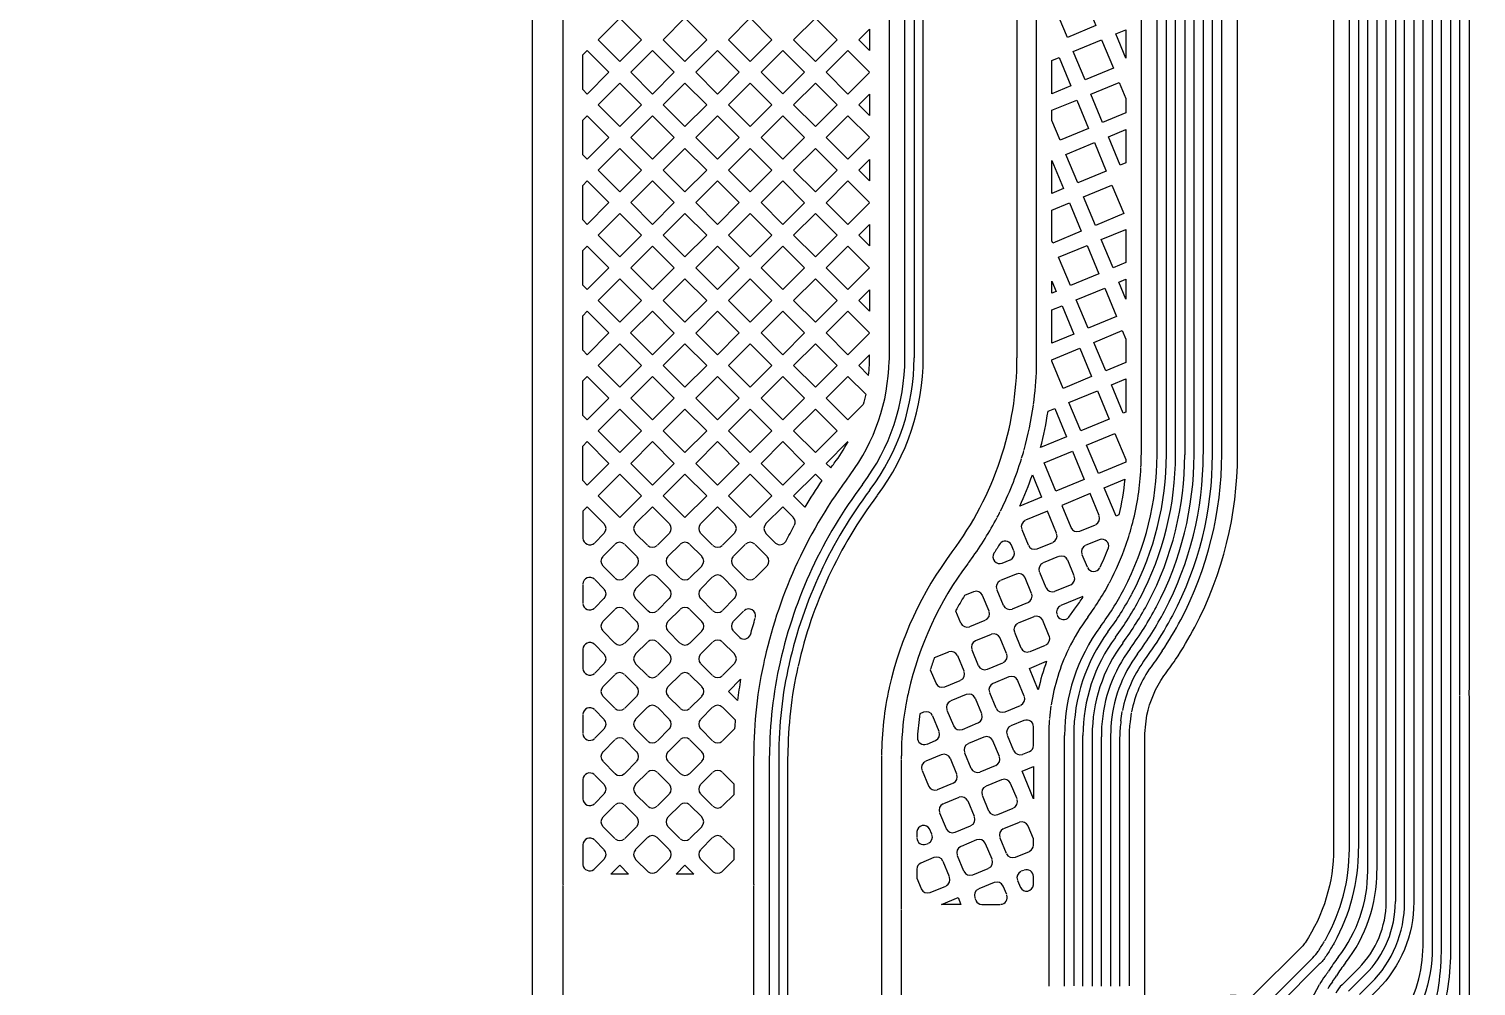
# Model space of a CAD drawing. Extents: x -344 to 154, y 670 to 1023.
# Drawn here: x -158.05 to -148.63, y 866.9 to 873.13 of the extents above; entities that cross this region are included whole.
import ezdxf

# ---------------------------------------------------------------- set-up
doc = ezdxf.new("R2010")
doc.units = 0
doc.layers.add('gbr-dxf_layer0', color=7, linetype='Continuous')
doc.layers.add('gbr-outline-dxf_layer1', color=2, linetype='Continuous')

msp = doc.modelspace()

# ---------------------------------------------------------------- linework, layer by layer
at = {"layer": 'gbr-dxf_layer0'}
for p, q in [((-148.7357, 868.8336), (-148.7357, 879.9685)), ((-150.7063, 870.3573), (-150.7063, 879.8803)), ((-150.6464, 879.8786), (-150.6464, 870.3595)), ((-150.5863, 870.3584), (-150.5863, 879.8786)), ((-150.5264, 879.8804), (-150.5264, 870.3572)), ((-150.466, 870.3589), (-150.466, 879.8788)), ((-150.406, 879.8801), (-150.406, 870.3607)), ((-150.2862, 879.8829), (-150.2862, 870.3611)), ((-149.4551, 867.7927), (-149.4551, 879.8836)), ((-149.3952, 879.8824), (-149.3952, 867.7945)), ((-149.2752, 879.8839), (-149.2752, 867.6502)), ((-149.1553, 879.8842), (-149.1553, 867.4498)), ((-149.0355, 879.8844), (-149.0355, 867.4467)), ((-148.9156, 879.8826), (-148.9156, 867.1717)), ((-148.8557, 867.1501), (-148.8557, 879.8849)), ((-152.2882, 879.0092), (-152.2882, 870.9881)), ((-152.4513, 877.1894), (-152.4513, 870.9725)), ((-150.8094, 876.6062), (-150.8094, 870.3573)), ((-151.4909, 872.9579), (-151.4908, 874.0901)), ((-152.648, 873.0589), (-152.5783, 873.1286)), ((-152.5783, 873.1286), (-152.5783, 872.9892)), ((-150.9749, 873.0963), (-150.9094, 873.1235)), ((-150.9094, 873.1235), (-150.9094, 872.938)), ((-152.5783, 872.9892), (-152.648, 873.0589)), ((-150.9094, 872.938), (-150.9749, 873.0963)), ((-151.4911, 871.7394), (-151.4909, 872.9569)), ((-152.6479, 872.6348), (-152.5783, 872.7044)), ((-152.5783, 872.7044), (-152.5783, 872.5651)), ((-152.5783, 872.5651), (-152.6479, 872.6348)), ((-151.0225, 872.4272), (-150.9094, 872.4741)), ((-152.6478, 872.2105), (-152.5783, 872.28)), ((-152.5783, 872.28), (-152.5783, 872.141)), ((-151.391, 872.0581), (-151.391, 872.2718)), ((-152.5783, 872.141), (-152.6478, 872.2105)), ((-152.648, 871.7861), (-152.5783, 871.8558)), ((-152.5783, 871.8558), (-152.5783, 871.7164)), ((-151.07, 871.7581), (-150.9094, 871.8246)), ((-152.5783, 871.7164), (-152.648, 871.7861)), ((-151.4911, 871.659), (-151.4911, 871.739)), ((-151.4912, 870.9243), (-151.4911, 871.6579)), ((-152.648, 871.3619), (-152.5783, 871.4316)), ((-152.5783, 871.4316), (-152.5783, 871.2923)), ((-151.3911, 871.4086), (-151.3911, 871.4879)), ((-150.9552, 871.4809), (-150.9094, 871.4999)), ((-150.9094, 871.3703), (-150.9552, 871.4809)), ((-150.9094, 871.4999), (-150.9094, 871.3703)), ((-152.5783, 871.2923), (-152.648, 871.3619)), ((-152.6479, 870.9378), (-152.5783, 871.0074)), ((-152.5839, 870.8737), (-152.6479, 870.9378)), ((-151.0028, 870.8118), (-150.9094, 870.8505)), ((-152.7187, 870.4429), (-152.8601, 870.3015)), ((-151.0503, 870.1427), (-150.917, 870.1979)), ((-152.9998, 870.0168), (-153.0723, 870.0893)), ((-151.3275, 870.0279), (-151.2684, 869.8851)), ((-154.3667, 869.7848), (-154.3065, 869.8449)), ((-154.1003, 869.8448), (-154.0237, 869.7682)), ((-153.9591, 869.7682), (-153.8824, 869.8449)), ((-153.6764, 869.8451), (-153.5992, 869.7679)), ((-153.5349, 869.7682), (-153.4582, 869.8449)), ((-151.5872, 869.8707), (-151.5456, 869.7704)), ((-151.2089, 869.8605), (-151.1083, 869.9021)), ((-154.2358, 869.7741), (-154.3125, 869.6974)), ((-154.0942, 869.6971), (-154.1714, 869.7743)), ((-153.8116, 869.7741), (-153.8883, 869.6974)), ((-153.6703, 869.6976), (-153.7467, 869.774)), ((-153.3874, 869.7741), (-153.4641, 869.6974)), ((-153.2462, 869.6975), (-153.3226, 869.774)), ((-151.4861, 869.7457), (-151.3855, 869.7873)), ((-151.3472, 869.6949), (-151.4476, 869.6534)), ((-151.2459, 869.5697), (-151.2876, 869.6702)), ((-151.1952, 869.7086), (-151.1615, 869.6272)), ((-154.3066, 869.4854), (-154.3669, 869.5457)), ((-154.3125, 869.6328), (-154.2357, 869.556)), ((-154.1712, 869.5561), (-154.0944, 869.6328)), ((-154.0237, 869.562), (-154.1004, 869.4853)), ((-153.8822, 869.4851), (-153.9592, 869.5621)), ((-153.8884, 869.6328), (-153.8119, 869.5563)), ((-153.747, 869.5561), (-153.6702, 869.6328)), ((-153.5995, 869.562), (-153.6763, 869.4853)), ((-153.4582, 869.4854), (-153.5346, 869.5619)), ((-153.4641, 869.6328), (-153.3873, 869.556)), ((-153.3228, 869.556), (-153.2461, 869.6328)), ((-151.6245, 869.5801), (-151.7248, 869.5385)), ((-151.5231, 869.4549), (-151.5648, 869.5554)), ((-151.4724, 869.5937), (-151.4309, 869.4936)), ((-154.4444, 869.5132), (-154.4444, 869.3928)), ((-151.7495, 869.4789), (-151.7078, 869.3784)), ((-151.371, 869.4686), (-151.2707, 869.5101)), ((-154.3666, 869.3607), (-154.3066, 869.4207)), ((-154.1005, 869.4208), (-154.0239, 869.3442)), ((-153.9591, 869.344), (-153.8823, 869.4207)), ((-153.6762, 869.4207), (-153.5998, 869.3442)), ((-153.5348, 869.344), (-153.4581, 869.4207)), ((-151.8003, 869.3402), (-151.8418, 869.4406)), ((-151.6482, 869.3538), (-151.5479, 869.3953)), ((-151.1902, 869.4352), (-151.3329, 869.3761)), ((-154.2358, 869.35), (-154.3125, 869.2732)), ((-154.0943, 869.273), (-154.1713, 869.35)), ((-153.8116, 869.35), (-153.8884, 869.2732)), ((-153.6701, 869.273), (-153.7471, 869.35)), ((-153.3974, 869.3399), (-153.4641, 869.2732)), ((-152.0176, 869.3423), (-151.985, 869.2634)), ((-151.9255, 869.2389), (-151.8251, 869.2805)), ((-151.5095, 869.303), (-151.6101, 869.2613)), ((-151.4082, 869.1775), (-151.4501, 869.2785)), ((-154.3126, 869.2087), (-154.2356, 869.1317)), ((-154.1712, 869.1319), (-154.0944, 869.2086)), ((-153.8884, 869.2087), (-153.8117, 869.132)), ((-153.7469, 869.1319), (-153.6702, 869.2086)), ((-151.7868, 869.1881), (-151.8873, 869.1465)), ((-151.6856, 869.0633), (-151.7269, 869.1632)), ((-151.6347, 869.202), (-151.5929, 869.1009)), ((-154.4444, 869.0891), (-154.4444, 868.968)), ((-154.3064, 869.0611), (-154.3666, 869.1213)), ((-154.0237, 869.1378), (-154.1004, 869.0611)), ((-153.8822, 869.0609), (-153.9591, 869.1379)), ((-153.5994, 869.1378), (-153.6762, 869.061)), ((-153.458, 869.0609), (-153.535, 869.1379)), ((-151.9118, 869.0868), (-151.8702, 868.9864)), ((-151.5336, 869.0765), (-151.433, 869.1182)), ((-154.3669, 868.9362), (-154.3065, 868.9966)), ((-154.1006, 868.9968), (-154.0237, 868.9198)), ((-153.959, 868.9198), (-153.8823, 868.9965)), ((-153.6763, 868.9966), (-153.5997, 868.92)), ((-153.5349, 868.9198), (-153.4581, 868.9966)), ((-151.9626, 868.9481), (-152.0041, 869.0484)), ((-151.8106, 868.9618), (-151.7102, 869.0034)), ((-151.5373, 868.9667), (-151.4254, 869.0131)), ((-154.2358, 868.9258), (-154.3126, 868.8489)), ((-154.0942, 868.8489), (-154.1711, 868.9258)), ((-153.8115, 868.9257), (-153.8883, 868.8489)), ((-153.6701, 868.8488), (-153.747, 868.9257)), ((-153.4964, 868.8167), (-153.417, 868.8961)), ((-152.1827, 868.9567), (-152.1475, 868.8718)), ((-152.0877, 868.847), (-151.9875, 868.8885)), ((-151.6719, 868.911), (-151.7724, 868.8694)), ((-151.5707, 868.786), (-151.6121, 868.886)), ((-151.4796, 868.8274), (-151.5373, 868.9667)), ((-153.4372, 868.7575), (-153.4964, 868.8167)), ((-151.9489, 868.7962), (-152.0495, 868.7546)), ((-151.7971, 868.81), (-151.7555, 868.7095)), ((-154.3068, 868.637), (-154.3669, 868.6971)), ((-154.3128, 868.7846), (-154.2354, 868.7072)), ((-154.1713, 868.7074), (-154.0943, 868.7844)), ((-154.0236, 868.7136), (-154.1005, 868.6367)), ((-153.8822, 868.6369), (-153.9589, 868.7135)), ((-153.8884, 868.7846), (-153.8116, 868.7078)), ((-153.7469, 868.7077), (-153.6702, 868.7844)), ((-153.5994, 868.7137), (-153.6762, 868.6369)), ((-152.0742, 868.695), (-152.0326, 868.5944)), ((-151.8479, 868.6712), (-151.8894, 868.7715)), ((-151.6958, 868.6847), (-151.5953, 868.7263)), ((-154.4444, 868.6649), (-154.4444, 868.5442)), ((-152.125, 868.5562), (-152.1666, 868.6565)), ((-151.9732, 868.5697), (-151.8725, 868.6115)), ((-151.5727, 868.6274), (-151.6575, 868.5923)), ((-150.9417, 868.626), (-150.9336, 868.6865)), ((-150.8743, 868.6774), (-150.8821, 868.6197)), ((-154.3667, 868.512), (-154.3066, 868.5721)), ((-154.1007, 868.5725), (-154.0237, 868.4955)), ((-153.9591, 868.4954), (-153.8823, 868.5723)), ((-153.6762, 868.5723), (-153.5993, 868.4954)), ((-151.8343, 868.5191), (-151.9347, 868.4775)), ((-151.6823, 868.5328), (-151.6407, 868.4323)), ((-151.5102, 868.4655), (-151.5101, 868.5855)), ((-151.3088, 866.8984), (-151.3088, 868.5298)), ((-151.1889, 866.8979), (-151.1889, 868.5296)), ((-151.069, 866.8979), (-151.069, 868.522)), ((-150.9491, 866.8981), (-150.9491, 868.5217)), ((-150.8892, 868.5196), (-150.8892, 866.9003)), ((-154.2358, 868.5014), (-154.3125, 868.4246)), ((-154.0944, 868.4247), (-154.1711, 868.5013)), ((-153.8115, 868.5016), (-153.8884, 868.4246)), ((-153.6701, 868.4247), (-153.7469, 868.5015)), ((-152.2037, 868.4743), (-152.1497, 868.4967)), ((-151.9594, 868.4177), (-151.9179, 868.3174)), ((-151.7331, 868.3941), (-151.7747, 868.4945)), ((-151.5809, 868.4075), (-151.537, 868.4257)), ((-154.3124, 868.3599), (-154.2358, 868.2833)), ((-154.1713, 868.2833), (-154.0944, 868.3601)), ((-153.8887, 868.3605), (-153.8115, 868.2833)), ((-153.747, 868.2833), (-153.6701, 868.3602)), ((-153.229, 866.1915), (-153.229, 868.3967)), ((-153.1691, 868.3947), (-153.1691, 866.1933)), ((-152.371, 868.3777), (-152.371, 868.3981)), ((-152.371, 867.7225), (-152.371, 868.3743)), ((-152.1116, 868.4042), (-152.2119, 868.3627)), ((-152.0102, 868.2789), (-152.0518, 868.3795)), ((-151.8583, 868.2926), (-151.7577, 868.3343)), ((-151.5849, 868.2976), (-151.5104, 868.3285)), ((-151.5104, 868.3285), (-151.5106, 868.1182)), ((-151.4103, 868.4029), (-151.4108, 867.8675)), ((-154.4444, 868.2407), (-154.4444, 868.1201)), ((-154.3064, 868.2124), (-154.3667, 868.2726)), ((-154.0237, 868.2893), (-154.1005, 868.2125)), ((-153.8824, 868.2127), (-153.9589, 868.2891)), ((-153.5994, 868.2894), (-153.6763, 868.2125)), ((-152.2365, 868.3027), (-152.1951, 868.2027)), ((-151.7196, 868.2418), (-151.8199, 868.2003)), ((-151.5106, 868.1182), (-151.5849, 868.2976)), ((-154.3667, 868.0878), (-154.3066, 868.1479)), ((-154.1005, 868.1479), (-154.024, 868.0714)), ((-153.959, 868.0712), (-153.8823, 868.148)), ((-153.6765, 868.1483), (-153.5995, 868.0713)), ((-152.1354, 868.1778), (-152.0349, 868.2195)), ((-151.9967, 868.1271), (-152.0971, 868.0855)), ((-151.8447, 868.1408), (-151.8031, 868.0403)), ((-151.6182, 868.1167), (-151.6598, 868.2171)), ((-154.2357, 868.0772), (-154.3125, 868.0004)), ((-154.0942, 868.0001), (-154.1714, 868.0773)), ((-153.8116, 868.0771), (-153.8883, 868.0004)), ((-153.6703, 868.0005), (-153.7468, 868.077)), ((-151.8953, 868.0017), (-151.9371, 868.1026)), ((-151.7432, 868.0156), (-151.643, 868.0571)), ((-152.1218, 868.0257), (-152.0802, 867.9253)), ((-152.0206, 867.9007), (-151.9202, 867.9423)), ((-151.6046, 867.9647), (-151.7051, 867.9231)), ((-154.3065, 867.7883), (-154.3665, 867.8483)), ((-154.3125, 867.9358), (-154.2357, 867.859)), ((-154.1712, 867.8591), (-154.0944, 867.9358)), ((-154.0237, 867.8651), (-154.1005, 867.7883)), ((-153.8821, 867.7881), (-153.9592, 867.8652)), ((-153.8883, 867.9358), (-153.8119, 867.8594)), ((-153.747, 867.8591), (-153.6702, 867.9359)), ((-153.5995, 867.865), (-153.6762, 867.7884)), ((-151.8817, 867.85), (-151.9823, 867.8083)), ((-151.7298, 867.8634), (-151.6882, 867.763)), ((-151.4108, 867.8673), (-151.4113, 867.4304)), ((-154.4444, 867.8165), (-154.4444, 867.688)), ((-152.2067, 867.8236), (-152.1973, 867.8275)), ((-151.7807, 867.7249), (-151.8223, 867.8254)), ((-151.6286, 867.7383), (-151.5377, 867.776)), ((-152.371, 867.399), (-152.371, 867.7218)), ((-152.271, 867.6596), (-152.271, 867.6022)), ((-152.1588, 867.7352), (-152.2446, 867.6997)), ((-152.0578, 867.6099), (-152.0996, 867.7107)), ((-152.0069, 867.7484), (-151.9655, 867.6483)), ((-151.9057, 867.6235), (-151.8054, 867.6651)), ((-154.1459, 867.6277), (-154.2611, 867.6277)), ((-153.7218, 867.6277), (-153.8369, 867.6277)), ((-152.271, 867.6022), (-152.2423, 867.5331)), ((-151.7669, 867.5728), (-151.8676, 867.5311)), ((-151.5753, 867.6521), (-151.5904, 867.6459)), ((-152.1829, 867.5087), (-152.0825, 867.5503)), ((-151.8921, 867.4713), (-151.8863, 867.4571)), ((-151.6853, 867.4946), (-151.7075, 867.5482)), ((-152.371, 867.3858), (-152.371, 867.3958)), ((-151.9835, 867.4305), (-152.1104, 867.4305)), ((-151.8464, 867.4305), (-151.7286, 867.4305)), ((-151.4113, 867.4272), (-151.4119, 866.8984)), ((-149.5024, 866.908), (-149.3944, 867.0159)), ((-149.6991, 866.815), (-149.6498, 866.9082)), ((-149.352, 866.9735), (-149.46, 866.8656))]:
    msp.add_line(p, q, dxfattribs=at)
for points in [[(-154.7783, 887.5068, -0.198741), (-151.6187, 879.8855, -0.00599), (-151.6186, 879.8786), (-151.6186, 870.9879)], [(-149.3352, 867.649), (-149.3352, 879.8839, 0.079801), (-149.9929, 883.9771)], [(-150.2051, 883.909, -0.079841), (-149.5582, 879.8836), (-149.5582, 867.7927)], [(-150.3461, 870.3589), (-150.3461, 879.8829, 0.079894), (-150.9545, 883.6636)], [(-149.2153, 867.4486), (-149.2153, 879.8842, 0.057297), (-149.5596, 882.8776)], [(-149.0954, 867.4455), (-149.0954, 879.8844, 0.057037), (-149.4398, 882.8916)], [(-148.6758, 879.9698), (-148.6758, 868.8343, -0.011682), (-148.6755, 868.8275)], [(-152.5268, 870.0935, 0.162421), (-152.2282, 870.9879), (-152.2282, 879.8718)], [(-150.7802, 868.6043), (-150.7726, 868.6614, -0.105106), (-150.6621, 868.9174, 0.013339), (-150.5872, 869.0236, 0.025672), (-150.4609, 869.2357, 0.121809), (-150.183, 870.3581), (-150.183, 879.8829)], [(-149.1104, 866.6894, 0.134975), (-148.9755, 867.1598), (-148.9755, 879.8846)], [(-148.7957, 879.8828), (-148.7957, 867.1501, -0.072771), (-148.8688, 866.6492)], [(-152.6233, 870.1647, 0.162641), (-152.3481, 870.9881), (-152.3481, 879.0104)], [(-154.5709, 867.5566, -0.030268), (-154.5714, 867.5642), (-154.5714, 877.1843), (-154.5714, 877.3322)], [(-152.8601, 870.3015), (-152.8303, 870.2717, -0.002912), (-152.808, 870.3016)], [(-153.0723, 870.0893), (-152.9308, 870.2307), (-152.8891, 870.1889, 0.015615), (-152.9998, 870.0168)], [(-150.917, 870.1979, -0.035151), (-150.9559, 869.9653), (-150.9737, 869.9579), (-151.0503, 870.1427)], [(-153.252, 869.8448), (-153.1893, 869.7822, 0.451791), (-153.1223, 869.7931, -0.009012), (-153.0678, 869.8977)], [(-151.6378, 869.7318), (-151.6554, 869.7741, 0.504501), (-151.7285, 869.7797, -0.008104), (-151.7686, 869.7161)], [(-151.0777, 869.6248, 0.020755), (-151.0222, 869.7526, 0.556481), (-151.0775, 869.8067), (-151.1705, 869.7681)], [(-151.7686, 869.7161, 0.698023), (-151.7145, 869.6511), (-151.6626, 869.6726)], [(-151.9015, 869.4653), (-151.9592, 869.4415, 0.013775), (-152.0176, 869.3423)], [(-151.3575, 869.3163), (-151.3536, 869.307, 0.506588), (-151.2807, 869.2992, -0.013423), (-151.2378, 869.3605)], [(-153.4642, 869.2086), (-153.4229, 869.1673, 0.491001), (-153.3532, 869.1852, -0.008662), (-153.3218, 869.2942)], [(-151.0264, 869.2042, 0.160635), (-151.2488, 868.5298), (-151.2488, 866.8997)], [(-152.0639, 869.0733), (-152.1563, 869.0351, 0.009913), (-152.1827, 868.9567)], [(-150.9304, 869.132, 0.160468), (-151.129, 868.5296), (-151.129, 866.8991)], [(-150.6733, 869.0801, -0.013416), (-150.7455, 868.9778, 0.104719), (-150.8731, 868.6838)], [(-148.6758, 868.7891), (-148.6758, 866.4862, -0.140249), (-148.6735, 866.4712, 0.123328), (-148.6596, 866.36, -0.157722), (-148.6335, 866.2794, -0.414225), (-148.771, 866.1419, -0.414225), (-148.9085, 866.2794, -0.288697), (-148.8304, 866.4034, 0.251657), (-148.7382, 866.6013, -0.122481), (-148.7358, 866.6143), (-148.7358, 868.7912)], [(-153.5348, 868.4955), (-153.4537, 868.5766, -0.004438), (-153.4501, 868.6288), (-153.5351, 868.7139)], [(-152.2262, 868.6814), (-152.2499, 868.6716, 0.021318), (-152.2668, 868.5198)], [(-151.4073, 868.6351, 0.008209), (-151.4101, 868.593), (-151.4103, 868.4037)], [(-150.1358, 866.8247, 0.08432), (-150.2117, 866.8377, 0.080559), (-150.2844, 866.8259, 0.278759), (-150.3987, 866.6147, -0.048939), (-150.3961, 866.588, -0.414225), (-150.5336, 866.4505, -0.136897), (-150.6048, 866.4703, 0.044137), (-150.7262, 866.508), (-150.741, 866.508, -0.35684), (-150.786, 866.553), (-150.786, 866.8766, 0.006108), (-150.786, 866.8987), (-150.786, 868.5222, -0.034035), (-150.7804, 868.6035)], [(-151.0073, 868.5833, 0.013565), (-151.009, 868.522), (-151.009, 866.8992)], [(-153.3322, 868.3953), (-153.3322, 867.5673, -0.044084), (-153.3326, 867.5562)], [(-153.0405, 866.1916), (-153.0405, 866.2976, -0.172754), (-153.1091, 866.4902), (-153.1091, 868.3926)], [(-152.4995, 868.3965), (-152.4995, 866.4902, -0.140831), (-152.546, 866.3285), (-152.5604, 866.2906), (-152.5199, 866.1182, -0.189878), (-152.4829, 866.0244, -0.214854), (-152.5293, 865.9214, -0.200202), (-152.5616, 865.9001, -0.11101), (-152.6204, 865.8869, -0.107683), (-152.6776, 865.8993)], [(-152.1725, 867.8868), (-152.1872, 867.9224, 0.699827), (-152.271, 867.9051), (-152.271, 867.8666)], [(-153.676, 867.7234), (-153.5955, 867.6429, 0.346328), (-153.5394, 867.6425), (-153.4592, 867.7228), (-153.4592, 867.7894), (-153.5346, 867.8648)], [(-149.5579, 867.7925, -0.14816), (-149.7434, 867.1808, -0.048902), (-149.7647, 867.1549), (-150.087, 866.8329, -0.233498), (-150.1304, 866.8229)], [(-154.4444, 867.688, 0.566795), (-154.3723, 867.658), (-154.3066, 867.7237)], [(-154.1005, 867.7239), (-154.0196, 867.6429, 0.34596), (-153.9635, 867.6425), (-153.8823, 867.7238)], [(-151.6151, 867.5864), (-151.5962, 867.5409, 0.740201), (-151.5112, 867.5569), (-151.5111, 867.609)], [(-152.9085, 865.6043, -0.349563), (-152.8648, 865.5595), (-152.8644, 864.9688, -0.071509), (-152.8588, 864.9302, -0.071188), (-152.8643, 864.8916), (-152.8643, 864.8345, -0.357174), (-152.9093, 864.7894), (-154.2717, 864.7894, -0.413971), (-154.5714, 865.0891), (-154.5714, 865.9748, -0.053632), (-154.5746, 866.004, -0.053619), (-154.5714, 866.0332), (-154.5714, 866.3175, -0.09204), (-154.5806, 866.3668, -0.092057), (-154.5714, 866.4162), (-154.5714, 866.7051, -0.081198), (-154.5786, 866.7488, -0.081194), (-154.5714, 866.7926), (-154.5714, 867.5529)], [(-153.3322, 867.5529), (-153.3322, 866.1905, 0.040388), (-153.3217, 866.0635, -0.04829), (-153.3197, 866.0345, 0.240421), (-153.1584, 865.6914, 0.0464), (-153.0962, 865.6517, 0.114144), (-152.9143, 865.6045)], [(-152.3715, 866.4696, 0.011997), (-152.371, 866.4902), (-152.371, 867.3855)], [(-149.3884, 866.8432), (-149.3142, 866.9173, 0.19849), (-149.0954, 867.4443)], [(-149.0355, 867.4455, -0.198917), (-149.2718, 866.8749), (-149.346, 866.8008, 0.096043), (-149.3729, 866.761)], [(-149.6069, 867.0936, -0.05005), (-149.6506, 867.0405), (-149.9068, 866.7843, -0.082435), (-149.9123, 866.7752, -0.033114), (-149.9451, 866.7414, 0.140968), (-150.0097, 866.5942, -0.022132), (-150.0092, 866.5822, -0.414225), (-150.1467, 866.4447, -0.414225), (-150.2842, 866.5822, -0.414225), (-150.1467, 866.7197, -0.027177), (-150.1319, 866.7189, 0.136005), (-149.9918, 866.7868, -0.033514), (-149.9585, 866.8208, -0.08427), (-149.9493, 866.8265), (-149.693, 867.0829)], [(-149.5529, 867.1802, -0.028956), (-149.5679, 867.1563, -0.014498), (-149.6065, 867.0942)], [(-148.9156, 867.1499, -0.169379), (-149.1288, 866.5386, 0.120096), (-149.1697, 866.4076, -0.024558), (-149.169, 866.3942, -0.414225), (-149.3065, 866.2567, -0.414225), (-149.444, 866.3942, -0.405069), (-149.3108, 866.5316, 0.164628), (-149.1509, 866.6286, 0.01963), (-149.1108, 866.6888)], [(-148.9155, 867.1699, -0.002881), (-148.9156, 867.1595), (-148.9156, 867.1511)]]:
    msp.add_lwpolyline(points, format="xyb", dxfattribs=at)
for points in [[(-151.3669, 873.2587), (-151.1821, 873.3352), (-151.1056, 873.1504), (-151.2903, 873.0739)], [(-154.3449, 873.0589), (-154.2036, 873.2002), (-154.0622, 873.0588), (-154.2035, 872.9175)], [(-153.9206, 873.0588), (-153.7791, 873.2003), (-153.6378, 873.059), (-153.7793, 872.9174)], [(-153.4963, 873.059), (-153.355, 873.2003), (-153.2136, 873.0589), (-153.3549, 872.9176)], [(-153.0721, 873.0589), (-152.9308, 873.2002), (-152.7895, 873.0589), (-152.9308, 872.9176)], [(-151.2521, 872.9815), (-151.0673, 873.058), (-150.9908, 872.8733), (-151.1755, 872.7968)], [(-154.4444, 872.7342), (-154.4444, 872.9595), (-154.4157, 872.9882), (-154.2742, 872.8467), (-154.4155, 872.7054)], [(-154.1327, 872.8467), (-153.9914, 872.988), (-153.8501, 872.8467), (-153.9914, 872.7054)], [(-153.7086, 872.8467), (-153.567, 872.9882), (-153.4257, 872.8469), (-153.5672, 872.7054)], [(-153.2842, 872.8469), (-153.1429, 872.9882), (-153.0016, 872.8469), (-153.1429, 872.7056)], [(-151.391, 872.7076), (-151.3909, 872.924), (-151.3444, 872.9433), (-151.2679, 872.7585)], [(-154.3448, 872.6346), (-154.2035, 872.7759), (-154.0622, 872.6346), (-154.2035, 872.4933)], [(-153.9206, 872.6346), (-153.7793, 872.7759), (-153.638, 872.6346), (-153.7793, 872.4933)], [(-153.4965, 872.6346), (-153.3549, 872.7761), (-153.2136, 872.6348), (-153.3551, 872.4933)], [(-153.0721, 872.6348), (-152.9308, 872.7761), (-152.7895, 872.6348), (-152.9308, 872.4935)], [(-151.1373, 872.7044), (-150.9525, 872.7809), (-150.9094, 872.6767), (-150.9094, 872.5823), (-151.0607, 872.5196)], [(-151.391, 872.5331), (-151.391, 872.5993), (-151.2297, 872.6661), (-151.1531, 872.4813), (-151.3379, 872.4048)], [(-154.4444, 872.3101), (-154.4444, 872.535), (-154.4155, 872.5639), (-154.2742, 872.4225), (-154.4155, 872.2812)], [(-154.1327, 872.4225), (-153.9914, 872.5638), (-153.8501, 872.4225), (-153.9914, 872.2812)], [(-153.7085, 872.4225), (-153.5672, 872.5638), (-153.4259, 872.4225), (-153.5672, 872.2812)], [(-153.2844, 872.4225), (-153.1429, 872.564), (-153.0015, 872.4227), (-153.1431, 872.2812)], [(-151.2996, 872.3124), (-151.1148, 872.389), (-151.0383, 872.2042), (-151.223, 872.1276)], [(-154.3448, 872.2105), (-154.2035, 872.3518), (-154.0621, 872.2105), (-154.2034, 872.0692)], [(-153.9206, 872.2105), (-153.7793, 872.3518), (-153.638, 872.2104), (-153.7793, 872.0691)], [(-153.4964, 872.2104), (-153.3551, 872.3517), (-153.2138, 872.2104), (-153.3551, 872.0691)], [(-153.0723, 872.2104), (-152.9308, 872.3519), (-152.7893, 872.2105), (-152.9308, 872.069)], [(-154.4444, 871.8858), (-154.4444, 872.1109), (-154.4155, 872.1397), (-154.2742, 871.9984), (-154.4156, 871.857)], [(-154.1327, 871.9984), (-153.9914, 872.1397), (-153.85, 871.9984), (-153.9913, 871.8571)], [(-153.7085, 871.9984), (-153.5672, 872.1397), (-153.4259, 871.9983), (-153.5672, 871.857)], [(-153.2844, 871.9983), (-153.1431, 872.1396), (-153.0016, 871.9982), (-153.1429, 871.8569)], [(-151.1848, 872.0353), (-151, 872.1118), (-150.9235, 871.927), (-151.1082, 871.8505)], [(-151.3911, 871.7492), (-151.3911, 871.9498), (-151.2772, 871.997), (-151.2006, 871.8122), (-151.3855, 871.7356)], [(-154.3448, 871.7862), (-154.2034, 871.9276), (-154.0621, 871.7863), (-154.2035, 871.6449)], [(-153.9206, 871.7863), (-153.7793, 871.9276), (-153.6379, 871.7863), (-153.7792, 871.645)], [(-153.4964, 871.7863), (-153.3551, 871.9276), (-153.2137, 871.7861), (-153.355, 871.6448)], [(-153.0721, 871.7861), (-152.9308, 871.9274), (-152.7895, 871.7861), (-152.9308, 871.6448)], [(-154.4444, 871.4614), (-154.4444, 871.6867), (-154.4156, 871.7155), (-154.2743, 871.5741), (-154.4157, 871.4327)], [(-154.1327, 871.5741), (-153.9913, 871.7155), (-153.85, 871.5742), (-153.9914, 871.4328)], [(-153.7085, 871.5742), (-153.5672, 871.7155), (-153.4257, 871.5741), (-153.567, 871.4328)], [(-153.2842, 871.5741), (-153.1429, 871.7154), (-153.0016, 871.574), (-153.1429, 871.4327)], [(-151.3472, 871.6432), (-151.1624, 871.7198), (-151.0858, 871.5351), (-151.2707, 871.4585)], [(-154.3449, 871.3619), (-154.2035, 871.5034), (-154.0622, 871.362), (-154.2036, 871.2206)], [(-153.9206, 871.362), (-153.7792, 871.5034), (-153.6378, 871.362), (-153.7792, 871.2206)], [(-153.4963, 871.362), (-153.355, 871.5033), (-153.2136, 871.362), (-153.3549, 871.2207)], [(-153.0721, 871.362), (-152.9308, 871.5033), (-152.7895, 871.3619), (-152.9308, 871.2206)], [(-151.2324, 871.3661), (-151.0476, 871.4427), (-150.971, 871.2579), (-151.1559, 871.1813)], [(-154.4444, 871.0373), (-154.4444, 871.2625), (-154.4157, 871.2912), (-154.2744, 871.1499), (-154.4157, 871.0086)], [(-154.1328, 871.1499), (-153.9914, 871.2913), (-153.85, 871.1498), (-153.9914, 871.0084)], [(-153.7084, 871.1498), (-153.567, 871.2912), (-153.4257, 871.1499), (-153.5671, 871.0085)], [(-153.2842, 871.1499), (-153.1429, 871.2912), (-153.0016, 871.1499), (-153.1429, 871.0086)], [(-151.3912, 871.0839), (-151.3911, 871.3004), (-151.3248, 871.3278), (-151.2483, 871.1431)], [(-151.1176, 871.0889), (-150.9328, 871.1655), (-150.9094, 871.109), (-150.9094, 870.9587), (-151.0411, 870.9042)], [(-154.3449, 870.9378), (-154.2036, 871.0791), (-154.0622, 870.9376), (-154.2035, 870.7963)], [(-153.9206, 870.9376), (-153.7792, 871.0791), (-153.6379, 870.9377), (-153.7793, 870.7963)], [(-153.4963, 870.9377), (-153.3549, 871.0791), (-153.2136, 870.9378), (-153.355, 870.7964)], [(-153.0721, 870.9378), (-152.9308, 871.0791), (-152.7895, 870.9378), (-152.9308, 870.7965)], [(-151.3912, 870.9656), (-151.3912, 870.9756), (-151.21, 871.0507), (-151.1334, 870.8659), (-151.3182, 870.7894)], [(-154.4444, 870.6131), (-154.4444, 870.8383), (-154.4157, 870.867), (-154.2742, 870.7256), (-154.4155, 870.5843)], [(-154.1327, 870.7256), (-153.9914, 870.8669), (-153.8501, 870.7255), (-153.9914, 870.5842)], [(-153.7085, 870.7255), (-153.5671, 870.867), (-153.4258, 870.7256), (-153.5672, 870.5842)], [(-153.2843, 870.7256), (-153.1429, 870.867), (-153.0015, 870.7257), (-153.1429, 870.5843)], [(-151.2799, 870.697), (-151.0952, 870.7735), (-151.0186, 870.5887), (-151.2033, 870.5122)], [(-154.3448, 870.5135), (-154.2035, 870.6548), (-154.0621, 870.5135), (-154.2034, 870.3722)], [(-153.9206, 870.5135), (-153.7793, 870.6548), (-153.638, 870.5135), (-153.7793, 870.3722)], [(-153.4964, 870.5135), (-153.355, 870.6549), (-153.2137, 870.5136), (-153.3551, 870.3721)], [(-153.0722, 870.5136), (-152.9308, 870.655), (-152.7894, 870.5136), (-152.9308, 870.3722)], [(-154.4444, 870.1888), (-154.4444, 870.4139), (-154.4155, 870.4427), (-154.2742, 870.3014), (-154.4156, 870.16)], [(-154.1327, 870.3014), (-153.9914, 870.4427), (-153.85, 870.3014), (-153.9913, 870.1601)], [(-153.7085, 870.3014), (-153.5672, 870.4427), (-153.4259, 870.3014), (-153.5672, 870.1601)], [(-153.2844, 870.3014), (-153.1429, 870.4428), (-153.0016, 870.3015), (-153.143, 870.16)], [(-151.4423, 870.305), (-151.2575, 870.3815), (-151.1809, 870.1968), (-151.3658, 870.1203)], [(-154.3448, 870.0893), (-154.2034, 870.2307), (-154.0621, 870.0893), (-154.2035, 869.9479)], [(-153.9206, 870.0893), (-153.7793, 870.2306), (-153.6379, 870.0893), (-153.7792, 869.948)], [(-153.4964, 870.0893), (-153.3551, 870.2306), (-153.2138, 870.0893), (-153.3551, 869.948)]]:
    msp.add_lwpolyline(points, close=True, dxfattribs=at)
for points in [[(-152.5783, 872.8477), (-152.7187, 872.9882), (-152.86, 872.8469)], [(-152.86, 872.8469), (-152.7187, 872.7055), (-152.5783, 872.8459)], [(-152.5783, 872.4236), (-152.7187, 872.564), (-152.86, 872.4227)], [(-150.9094, 872.4741), (-150.9094, 872.2576), (-150.9459, 872.2424), (-151.0225, 872.4272)], [(-152.86, 872.4227), (-152.7185, 872.2812), (-152.5783, 872.4215)], [(-151.391, 872.2718), (-151.3154, 872.0894), (-151.391, 872.0581)], [(-152.5783, 871.9995), (-152.7185, 872.1397), (-152.8601, 871.9982)], [(-152.8601, 871.9982), (-152.7187, 871.8569), (-152.5783, 871.9973)], [(-150.9094, 871.8246), (-150.9094, 871.6082), (-150.9934, 871.5733), (-151.07, 871.7581)], [(-152.5783, 871.5749), (-152.7187, 871.7153), (-152.86, 871.574)], [(-152.86, 871.574), (-152.7187, 871.4327), (-152.5783, 871.5731)], [(-151.3911, 871.4879), (-151.3631, 871.4202), (-151.3911, 871.4086)], [(-152.5783, 871.1507), (-152.7187, 871.2912), (-152.86, 871.1499)], [(-152.86, 871.1499), (-152.7187, 871.0086), (-152.5783, 871.149)], [(-150.9094, 870.8505), (-150.9094, 870.634), (-150.9262, 870.627), (-151.0028, 870.8118)], [(-151.5182, 870.227), (-151.4581, 870.082), (-151.5996, 870.0234)], [(-151.0836, 869.9617), (-151.1427, 870.1044), (-151.3275, 870.0279)], [(-154.3064, 869.9093), (-154.4156, 870.0185), (-154.4444, 869.9897), (-154.4444, 869.8168)], [(-153.8824, 869.9096), (-153.9913, 870.0186), (-154.1004, 869.9095)], [(-153.4582, 869.9095), (-153.5672, 870.0185), (-153.6762, 869.9095)], [(-153.0755, 869.951), (-153.143, 870.0185), (-153.252, 869.9095)], [(-151.3607, 869.8469), (-151.4199, 869.9896), (-151.5623, 869.9306)], [(-153.5348, 868.0713), (-153.4592, 868.1469), (-153.4592, 868.2138), (-153.5346, 868.2893)], [(-151.5109, 867.816), (-151.5109, 867.8575), (-151.5451, 867.9401)], [(-154.2611, 867.6277), (-154.2035, 867.6853), (-154.1459, 867.6277)], [(-153.8369, 867.6277), (-153.7793, 867.6852), (-153.7218, 867.6277)], [(-152.1104, 867.4305), (-152.0021, 867.4754), (-151.9835, 867.4305)]]:
    msp.add_lwpolyline(points, dxfattribs=at)
for points in [[(-152.86, 870.7257), (-152.7187, 870.867), (-152.603, 870.7513, -0.015359), (-152.6196, 870.6835), (-152.7187, 870.5844)], [(-151.4647, 870.4039, 0.025959), (-151.4163, 870.6405), (-151.3723, 870.6587), (-151.2957, 870.4739)], [(-151.1651, 870.4198), (-150.9804, 870.4963), (-150.9097, 870.3257, -0.002636), (-150.9101, 870.309), (-151.0886, 870.2351)]]:
    msp.add_lwpolyline(points, format="xyb", close=True, dxfattribs=at)
for centre, radius, start, end in [((-153.7179, 870.9881), 1.2668, 323.08217, 359.17629), ((-153.7179, 870.9882), 1.1398, 354.23638, 0.96651), ((-153.7179, 870.9881), 1.4297, 323.02947, 359.99691), ((-153.7179, 870.9882), 2.0993, 323.03536, 359.98955), ((-153.7179, 870.9882), 2.2277, 352.16903, 358.32269), ((-153.7179, 870.9882), 2.2277, 344.38853, 352.06129), ((-153.7179, 870.9881), 1.1398, 323.02914, 331.36038), ((-153.7179, 870.9882), 2.2277, 333.43592, 342.83357), ((-153.7179, 870.9882), 2.2277, 342.95073, 344.29463), ((-152.5891, 870.3582), 1.8829, 332.24071, 359.91133), ((-152.5891, 870.3582), 1.9429, 332.20376, 359.97773), ((-152.5891, 870.3577), 2.0028, 332.21067, 359.98448), ((-152.5892, 870.3578), 1.7798, 357.30988, 359.92899), ((-152.5891, 870.3577), 2.0627, 332.23304, 359.9509), ((-152.5914, 870.3589), 2.1255, 332.24019, 359.95288), ((-152.5914, 870.3589), 2.1854, 332.20643, 0.00046), ((-152.5916, 870.3585), 2.2456, 332.23167, 359.95479), ((-152.5916, 870.3585), 2.3055, 332.21414, 0.01048), ((-150.1863, 868.33), 3.1534, 143.03283, 167.11549), ((-153.7179, 870.9882), 2.3277, 335.51225, 340.91066), ((-152.5892, 870.3578), 1.7798, 345.64077, 357.20579), ((-150.1863, 868.33), 3.0504, 143.03442, 167.12009), ((-150.1863, 868.33), 2.9904, 143.04561, 167.0831), ((-150.1861, 868.3305), 2.9304, 143.04115, 167.17567), ((-153.1074, 869.9192), 0.0448, 333.74864, 42.65945), ((-153.7179, 870.9882), 2.2277, 324.03728, 332.20565), ((-153.7178, 870.9883), 2.2277, 332.22546, 333.33676), ((-151.5458, 869.8887), 0.0447, 114.79998, 200.14375), ((-151.1249, 869.944), 0.0447, 294.80986, 20.14079), ((-152.5892, 870.3578), 1.7798, 340.71126, 345.63412), ((-154.3379, 869.8772), 0.0447, 317.31805, 42.72451), ((-154.0691, 869.8772), 0.0447, 137.32141, 222.72115), ((-153.9137, 869.8772), 0.0447, 317.27549, 42.68195), ((-153.6449, 869.8772), 0.0447, 137.27638, 222.72362), ((-153.4895, 869.8772), 0.0447, 317.2742, 42.7258), ((-153.2207, 869.8772), 0.0447, 137.27952, 222.65425), ((-151.4021, 869.8292), 0.0447, 294.79998, 20.14375), ((-151.2266, 869.9018), 0.0447, 204.79841, 290.15257), ((-154.3994, 869.8157), 0.0447, 182.33803, 312.65412), ((-154.2035, 869.7428), 0.0447, 47.27638, 132.72362), ((-153.9914, 869.7995), 0.0447, 227.2742, 312.7258), ((-153.7793, 869.7428), 0.0447, 47.27638, 132.72362), ((-153.5672, 869.7995), 0.0447, 227.2742, 312.7258), ((-153.3551, 869.7428), 0.0447, 47.27952, 132.65425), ((-151.6792, 869.7144), 0.0447, 294.9345, 20.10723), ((-151.5038, 869.787), 0.0447, 204.79707, 290.11393), ((-151.1539, 869.7263), 0.0447, 114.94667, 200.17401), ((-152.5892, 870.3578), 1.7798, 332.21595, 340.67752), ((-154.2812, 869.6651), 0.0447, 137.27638, 222.72362), ((-154.1257, 869.6651), 0.0447, 317.2742, 42.7258), ((-153.857, 869.6651), 0.0447, 137.27785, 222.67959), ((-153.7016, 869.6651), 0.0447, 317.31805, 42.72451), ((-153.4328, 869.6651), 0.0447, 137.32141, 222.72115), ((-153.2774, 869.6651), 0.0447, 317.31115, 42.72195), ((-150.1861, 868.3305), 2.3208, 143.08489, 167.24619), ((-150.1861, 868.3304), 2.1924, 143.04576, 167.24721), ((-153.7179, 870.9882), 2.2277, 323.05766, 324.01517), ((-151.4311, 869.6115), 0.0447, 114.79998, 200.14375), ((-151.3294, 869.6536), 0.0447, 24.79707, 110.11393), ((-154.3993, 869.5146), 0.0447, 47.27739, 177.66178), ((-154.2035, 869.5874), 0.0447, 227.2742, 312.7258), ((-153.9914, 869.5307), 0.0447, 47.34575, 132.72048), ((-153.7793, 869.5875), 0.0447, 227.34218, 312.65782), ((-153.5672, 869.5307), 0.0447, 47.27638, 132.72362), ((-153.3551, 869.5874), 0.0447, 227.27597, 312.64834), ((-151.6066, 869.5388), 0.0447, 24.79997, 110.14375), ((-151.2873, 869.552), 0.0447, 294.79998, 20.14375), ((-151.1192, 869.6426), 0.0445, 204.86355, 331.80264), ((-154.3379, 869.453), 0.0447, 317.2742, 42.7258), ((-154.0691, 869.453), 0.0447, 137.27638, 222.72362), ((-153.9137, 869.453), 0.0447, 317.31835, 42.68165), ((-153.6449, 869.453), 0.0447, 137.27638, 222.72362), ((-153.4895, 869.453), 0.0447, 317.32041, 42.72215), ((-151.8837, 869.424), 0.0447, 24.87099, 110.16169), ((-151.7082, 869.4968), 0.0447, 114.87082, 200.17167), ((-151.5645, 869.4372), 0.0447, 294.81407, 20.14351), ((-151.3889, 869.5099), 0.0447, 204.79707, 290.11393), ((-152.5885, 870.3593), 1.7799, 327.35439, 331.77952), ((-152.5887, 870.3591), 1.8829, 323.52773, 332.1712), ((-152.5887, 870.3591), 1.9429, 323.54412, 332.13286), ((-152.5884, 870.3594), 1.7799, 331.79998, 332.12649), ((-154.3994, 869.3915), 0.0447, 182.33826, 312.72718), ((-154.2035, 869.3186), 0.0447, 47.27638, 132.72362), ((-153.7793, 869.3186), 0.0447, 47.27785, 132.67959), ((-153.3642, 869.3095), 0.0444, 345.21549, 132.66225), ((-151.6661, 869.3951), 0.0447, 204.79216, 290.15626), ((-151.3162, 869.3344), 0.0447, 114.90974, 200.17183), ((-152.5885, 870.3593), 1.6799, 323.54308, 326.45085), ((-152.5885, 870.3593), 1.7799, 323.51938, 327.32008), ((-152.5884, 870.3594), 2.0029, 323.54046, 332.13558), ((-152.5884, 870.3594), 2.0629, 323.51777, 332.15993), ((-152.5882, 870.3596), 2.1229, 323.5078, 332.14888), ((-154.2812, 869.2409), 0.0447, 137.27638, 222.72362), ((-154.1257, 869.241), 0.0447, 317.2742, 42.7258), ((-153.9913, 869.3754), 0.0447, 227.27735, 312.65643), ((-153.857, 869.2409), 0.0447, 137.34575, 222.72048), ((-153.7015, 869.2409), 0.0447, 317.31115, 42.72195), ((-153.5671, 869.3753), 0.0447, 227.27845, 312.66006), ((-153.4328, 869.2409), 0.0447, 137.31577, 222.6653), ((-151.9433, 869.2803), 0.0447, 204.82423, 290.15809), ((-151.8416, 869.3224), 0.0447, 294.81407, 20.14351), ((-151.5934, 869.2195), 0.0447, 114.94667, 200.17401), ((-151.4917, 869.2617), 0.0447, 24.86632, 110.10237), ((-150.115, 868.53), 1.2966, 143.53694, 154.25832), ((-152.5882, 870.3596), 2.1829, 323.52381, 332.11496), ((-152.5884, 870.3592), 2.243, 326.2889, 332.15877), ((-152.5884, 870.3592), 2.3029, 326.27691, 332.13914), ((-151.769, 869.1468), 0.0447, 24.86632, 110.10237), ((-151.4496, 869.1601), 0.0447, 294.94667, 20.17401), ((-150.1152, 868.5297), 1.1936, 143.5224, 179.993), ((-150.1152, 868.5294), 1.0737, 143.476, 179.99169), ((-154.3994, 869.0904), 0.0447, 47.27739, 177.66178), ((-154.2035, 869.1632), 0.0447, 227.2742, 312.7258), ((-153.9914, 869.1065), 0.0447, 47.34575, 132.72048), ((-153.7792, 869.1632), 0.0447, 227.27597, 312.64834), ((-153.5672, 869.1065), 0.0447, 47.33371, 132.64736), ((-152.0461, 869.032), 0.0447, 24.79707, 110.11393), ((-151.8705, 869.1048), 0.0447, 114.94667, 200.17401), ((-151.5513, 869.1179), 0.0447, 204.86632, 290.10237), ((-150.115, 868.53), 1.2966, 154.27651, 171.17209), ((-150.1152, 868.5294), 0.9537, 143.50077, 176.54889), ((-152.6182, 870.3751), 2.2766, 323.28322, 326.35944), ((-154.3378, 869.0289), 0.0447, 317.2742, 42.7258), ((-154.0691, 869.0288), 0.0447, 137.27952, 222.65425), ((-153.9136, 869.0288), 0.0447, 317.3207, 42.6793), ((-153.6449, 869.0287), 0.0447, 137.36693, 222.67567), ((-153.4895, 869.0288), 0.0447, 317.35407, 42.61278), ((-150.4771, 868.3968), 2.855, 167.15163, 179.98097), ((-150.4771, 868.3973), 2.7518, 167.17507, 179.96803), ((-150.4771, 868.3973), 2.6919, 167.13509, 180.011), ((-150.4777, 868.3964), 2.6314, 167.24606, 179.99875), ((-151.8285, 869.0031), 0.0447, 204.86632, 290.10237), ((-151.7268, 869.0452), 0.0447, 294.94667, 20.17401), ((-150.115, 868.53), 1.3966, 159.76021, 167.70493), ((-150.1152, 868.5294), 0.8937, 143.46573, 176.47054), ((-150.115, 868.5293), 0.8337, 144.53184, 168.62628), ((-154.3994, 868.9673), 0.0447, 182.33732, 312.72651), ((-154.2035, 868.8945), 0.0447, 47.27638, 132.72362), ((-153.9913, 868.9511), 0.0447, 227.31785, 312.6585), ((-153.7792, 868.8944), 0.0447, 47.33381, 132.65199), ((-153.5671, 868.9512), 0.0447, 227.2872, 312.6371), ((-150.4771, 868.3968), 2.982, 170.36035, 173.05269), ((-152.004, 868.9305), 0.0447, 294.81407, 20.14351), ((-151.6541, 868.8697), 0.0447, 24.79216, 110.15626), ((-154.2813, 868.8166), 0.0447, 137.27952, 222.65425), ((-154.1257, 868.8167), 0.0447, 317.31115, 42.72195), ((-153.8569, 868.8166), 0.0447, 137.32603, 222.71181), ((-153.7015, 868.8167), 0.0447, 317.33682, 42.61583), ((-150.4777, 868.3964), 2.0218, 167.33346, 179.8949), ((-150.4777, 868.3972), 1.8933, 167.31502, 170.27374), ((-152.1056, 868.8883), 0.0447, 204.80285, 290.15687), ((-151.9313, 868.7549), 0.0447, 24.79707, 110.11393), ((-151.7558, 868.8275), 0.0447, 114.81407, 200.14351), ((-148.8256, 868.8256), 0.0902, 0.20956, 3.72603), ((-150.8967, 868.8246), 2.1613, 359.18246, 0.00635), ((-150.8967, 868.8245), 2.2212, 359.13086, 0.04073), ((-154.3993, 868.666), 0.0447, 47.27805, 177.66272), ((-154.2035, 868.7388), 0.0447, 227.31882, 312.64805), ((-153.9913, 868.6822), 0.0447, 47.33371, 132.64736), ((-153.7792, 868.7391), 0.0447, 227.31934, 312.68066), ((-153.5671, 868.6824), 0.0447, 47.33438, 132.62301), ((-150.4777, 868.3972), 1.8933, 170.3689, 179.95601), ((-152.0329, 868.7128), 0.0447, 114.79998, 200.14375), ((-151.7136, 868.726), 0.0447, 204.79997, 290.14375), ((-151.612, 868.7681), 0.0447, 294.87082, 20.17167), ((-150.115, 868.53), 1.2966, 171.39522, 175.11511), ((-154.3379, 868.6044), 0.0447, 317.32041, 42.72215), ((-154.0691, 868.6044), 0.0447, 137.31429, 222.65258), ((-153.9136, 868.6046), 0.0447, 317.35407, 42.61278), ((-153.6448, 868.6046), 0.0447, 137.39788, 222.65422), ((-152.2085, 868.64), 0.0447, 24.79858, 110.08914), ((-151.8892, 868.6532), 0.0447, 294.79998, 20.14375), ((-151.5551, 868.586), 0.0448, 2.2754, 110.11642), ((-150.1865, 868.5203), 0.7625, 172.1345, 179.72681), ((-150.1865, 868.5202), 0.7026, 172.00781, 179.88105), ((-154.3994, 868.5429), 0.0447, 182.33741, 312.64598), ((-154.2035, 868.47), 0.0447, 47.33381, 132.65199), ((-153.7792, 868.4702), 0.0447, 47.34513, 132.63593), ((-152.222, 868.5154), 0.0447, 178.54391, 290.09633), ((-152.1664, 868.5384), 0.0447, 294.82817, 20.14328), ((-151.9908, 868.6111), 0.0447, 204.79707, 290.11393), ((-151.8164, 868.4777), 0.0447, 24.86517, 110.17294), ((-151.641, 868.5504), 0.0447, 114.82744, 200.15126), ((-149.8739, 868.5206), 1.1951, 176.89157, 179.93355), ((-154.2812, 868.3923), 0.0447, 137.32603, 222.71181), ((-154.1258, 868.3924), 0.0447, 317.33682, 42.61583), ((-153.9914, 868.5268), 0.0447, 227.3198, 312.6376), ((-153.8571, 868.3923), 0.0447, 137.35989, 222.6117), ((-153.7015, 868.3925), 0.0447, 317.3415, 42.68215), ((-153.5671, 868.5268), 0.0447, 227.31835, 312.68165), ((-151.9181, 868.4356), 0.0447, 114.86664, 200.18489), ((-151.5988, 868.4488), 0.0447, 204.8097, 290.15077), ((-151.5552, 868.4669), 0.045, 294.84525, 357.63897), ((-152.1953, 868.3208), 0.0447, 114.86664, 200.18489), ((-152.0936, 868.3629), 0.0447, 24.86517, 110.17294), ((-151.876, 868.334), 0.0447, 204.80987, 290.14079), ((-151.7744, 868.376), 0.0447, 294.87082, 20.17167), ((-154.3994, 868.2417), 0.0447, 47.33623, 177.66215), ((-154.2035, 868.3146), 0.0447, 227.31934, 312.68066), ((-153.9914, 868.2579), 0.0447, 47.2803, 132.63454), ((-153.7792, 868.3147), 0.0447, 227.33224, 312.68195), ((-153.5671, 868.258), 0.0447, 47.27785, 132.67959), ((-152.0515, 868.2613), 0.0447, 294.87082, 20.17167), ((-151.7017, 868.2005), 0.0447, 24.94667, 110.17401), ((-154.3379, 868.1802), 0.0447, 317.33682, 42.61583), ((-154.0691, 868.1802), 0.0447, 137.30267, 222.65474), ((-153.9137, 868.1802), 0.0447, 317.34357, 42.72265), ((-153.6449, 868.1802), 0.0447, 137.34575, 222.72048), ((-152.1532, 868.2192), 0.0447, 204.80987, 290.14079), ((-151.9788, 868.0858), 0.0447, 24.94667, 110.17401), ((-151.8033, 868.1584), 0.0447, 114.86632, 200.10237), ((-154.3993, 868.1188), 0.0447, 182.338, 312.65327), ((-154.2035, 868.0459), 0.0447, 47.2803, 132.63454), ((-153.9913, 868.1026), 0.0447, 227.31835, 312.68165), ((-153.7793, 868.0458), 0.0447, 47.32141, 132.72115), ((-153.5672, 868.1026), 0.0447, 227.2742, 312.7258), ((-152.0805, 868.0436), 0.0447, 114.86632, 200.10237), ((-151.7612, 868.0569), 0.0447, 204.94667, 290.17401), ((-151.6596, 868.0989), 0.0447, 294.86632, 20.10237), ((-154.2812, 867.9681), 0.0447, 137.35698, 222.6998), ((-154.1257, 867.9682), 0.0447, 317.2742, 42.7258), ((-153.857, 867.9681), 0.0447, 137.27638, 222.72362), ((-153.7016, 867.9681), 0.0447, 317.34218, 42.65782), ((-151.9367, 867.9842), 0.0447, 294.86632, 20.10237), ((-151.5868, 867.9234), 0.0447, 24.93596, 110.17339), ((-154.3994, 867.8175), 0.0447, 47.31522, 177.66144), ((-154.2035, 867.8904), 0.0447, 227.30997, 312.72313), ((-153.9914, 867.8337), 0.0447, 47.32298, 132.68175), ((-153.7792, 867.8905), 0.0447, 227.27549, 312.68195), ((-153.5672, 867.8337), 0.0447, 47.31707, 132.6782), ((-152.226, 867.8643), 0.0444, 182.34121, 290.11159), ((-152.2139, 867.8693), 0.0447, 294.85304, 20.15521), ((-152.0384, 867.942), 0.0447, 204.94667, 290.17401), ((-151.864, 867.8086), 0.0447, 24.81396, 110.116), ((-151.6885, 867.8813), 0.0447, 114.86517, 200.17294), ((-154.3379, 867.756), 0.0447, 317.27735, 42.65643), ((-154.0691, 867.756), 0.0447, 137.34426, 222.65101), ((-153.9137, 867.7561), 0.0447, 317.34682, 42.65792), ((-153.6448, 867.7561), 0.0447, 137.34575, 222.72048), ((-151.9656, 867.7665), 0.0447, 114.79998, 200.14375), ((-151.6464, 867.7796), 0.0447, 204.8672, 290.11749), ((-151.5559, 867.8172), 0.045, 294.91849, 357.63178), ((-150.6601, 867.7921), 1.205, 331.0635, 359.94575), ((-150.6601, 867.7921), 1.265, 331.10065, 0.02936), ((-152.2259, 867.6587), 0.045, 114.92166, 177.66088), ((-152.1412, 867.6938), 0.0447, 24.81208, 110.09132), ((-151.822, 867.7069), 0.0447, 294.79216, 20.15626), ((-151.5562, 867.6114), 0.0445, 2.28043, 110.10512), ((-152.0991, 867.5921), 0.0447, 294.8091, 20.15318), ((-151.9236, 867.6648), 0.0447, 204.86968, 290.13901), ((-151.7492, 867.5314), 0.0447, 24.88118, 110.1432), ((-151.5737, 867.6041), 0.0447, 114.91995, 200.09989), ((-150.2521, 867.6488), 0.9169, 322.28278, 359.93539), ((-150.2521, 867.6488), 0.9769, 322.23213, 0.01212), ((-152.2008, 867.55), 0.0447, 204.83025, 290.15282), ((-151.8508, 867.4893), 0.0447, 114.87068, 200.1282), ((-151.726, 867.4756), 0.0444, 272.3404, 20.11684), ((-151.8452, 867.4755), 0.045, 204.86052, 267.66104), ((-149.8272, 867.4486), 0.6119, 315.03531, 359.89104), ((-149.8272, 867.4486), 0.6719, 315.03378, 0.00513), ((-150.6599, 867.7929), 1.204, 326.41177, 329.8287), ((-149.7677, 867.2977), 0.1849, 324.71028, 331.09155), ((-149.8937, 867.2848), 0.2847, 314.85334, 326.17673), ((-150.544, 867.1495), 1.6884, 343.33907, 0.02041), ((-148.7578, 866.4855), 0.9768, 141.97117, 148.46815), ((-148.7578, 866.4855), 0.9169, 142.01709, 148.4261), ((-149.3395, 866.7448), 0.3507, 141.11468, 152.09704), ((-149.8384, 867.1476), 0.2905, 321.11513, 328.47001), ((-149.3395, 866.7448), 0.2908, 141.04418, 151.95089), ((-149.8384, 867.1476), 0.3504, 321.21612, 328.61774), ((-149.3398, 866.7447), 0.2304, 134.96004, 152.0403)]:
    msp.add_arc(centre, radius, start, end, dxfattribs=at)
at = {"layer": 'gbr-outline-dxf_layer1'}
msp.add_lwpolyline([(-152.9097, 954.5034, -0.021814), (-152.8716, 953.6323), (-152.8716, 902.477, 0.154617), (-151.0474, 896.7188), (-145.2958, 888.5524, -0.154617), (-143.4716, 882.7943), (-143.4716, 865.7244, -0.250654), (-143.9164, 864.8929), (-144.12, 864.7569, -0.147928), (-144.6743, 864.5893), (-154.2717, 864.5893, -0.414366), (-154.7715, 865.0894), (-154.7715, 877.537, 0.207969), (-156.3611, 881.1931), (-166.9915, 891.1064, -0.207998), (-170.1715, 898.4198), (-170.1715, 947.8873, -0.256388), (-167.8565, 952.1052), (-166.2605, 953.1211, 0.256384), (-164.8716, 955.6519)], format="xyb", dxfattribs=at)

doc.saveas('drawing.dxf')
